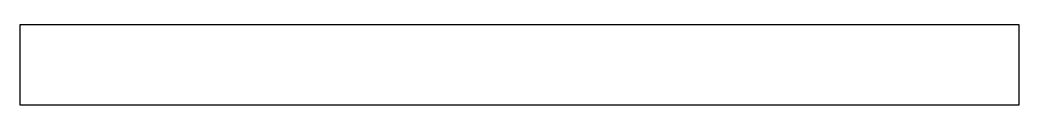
# Model space of a CAD drawing. Header units: inches. Extents: x -117 to 133, y 1 to 21.
import ezdxf

# ---------------------------------------------------------------- set-up
doc = ezdxf.new("R2010")
doc.units = ezdxf.units.IN
doc.header["$MEASUREMENT"] = 0

msp = doc.modelspace()

# ---------------------------------------------------------------- linework, layer by layer
at = {"color": 4}
for p, q in [((132.91, 21.01, -12747.84), (-117.09, 21.01, -12747.84)), ((-117.09, 21.01, -12747.84), (-117.09, 1.01, -12747.84)), ((132.91, 1.01, -12747.84), (132.91, 21.01, -12747.84)), ((-117.09, 1.01, -12747.84), (132.91, 1.01, -12747.84))]:
    msp.add_line(p, q, dxfattribs=at)

doc.saveas('drawing.dxf')
